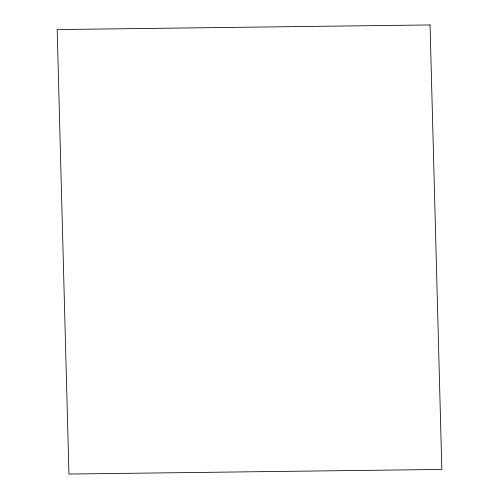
<?xml version="1.0" encoding="UTF-8"?>
<svg xmlns="http://www.w3.org/2000/svg" width="499" height="499" viewBox="0 0 499 499"><rect width="100%" height="100%" fill="white"/><g stroke="black" fill="none" stroke-linecap="round" stroke-linejoin="round"><path stroke-width="0.75" d="M430.051 24.95L57.173 29.566L68.949 474.05L441.827 469.434L430.051 24.95"/></g></svg>
